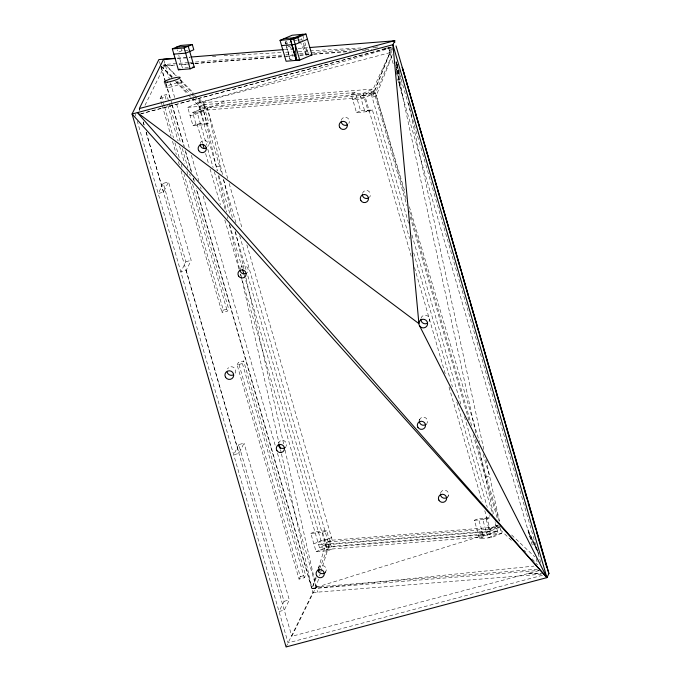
<?xml version="1.0" encoding="UTF-8"?>
<svg xmlns="http://www.w3.org/2000/svg" width="681" height="681" viewBox="0 0 681 681"><rect width="100%" height="100%" fill="white"/><g stroke="black" fill="none" stroke-linecap="round" stroke-linejoin="round"><path stroke-width="0.51" stroke-dasharray="3.4 2.55" d="M391.89 50.547L392.648 47.73M390.536 54.582L391.609 50.862L389.983 52.658L373.197 89.032L406.957 205.747M315.516 577.479L312.043 588.631L539.59 570.406M318.35 568.354L327.399 539.292L324.028 539.565L313.83 543.838M538.901 570.652L291.817 636.318L316.12 586.92L319.253 576.85M319.568 575.845L320.513 572.823M320.828 571.819L331.485 537.581L321.279 541.855L317.908 542.127M316.188 577.803L312.043 588.631L533.972 566.107M319.576 568.941L328.914 544.519M391.643 48.496L372.184 97.349L376.261 95.646L392.562 54.718M240.078 268.808L240.478 267.829M369.017 110.152L364.939 111.863L360.402 96.191L363.782 95.919L373.98 91.646L389.958 52.582M392.282 54.599L375.503 93.033L406.038 198.673M145.019 105.317L165.125 64.44L188.433 62.575M161.908 104.576L160.137 98.456L161.388 95.91L166.658 94.506L169.016 102.669M165.994 99.094L165.406 97.051L166.658 94.506M163.253 183.351L158.239 193.532L163.508 192.136L168.522 181.946L163.253 183.351L185.904 261.725L180.891 271.906L186.16 270.502L191.174 260.321L168.522 181.946M192.604 184.279L228.569 308.723L227.309 311.268L222.04 312.673L223.3 310.127L184.091 174.455M237.141 364.922L238.393 362.377L243.662 360.973L305.573 575.19L304.322 577.735L299.053 579.139L237.141 364.922L242.41 363.518L243.662 360.973M238.75 444.591L233.736 454.78L239.005 453.376L244.019 443.186L238.75 444.591L284.045 601.332L279.031 611.529L284.3 610.125L289.314 599.935L244.019 443.186M299.053 579.139L300.304 576.586L238.393 362.377M286.088 646.95L312.868 592.53L196.026 188.237M324.982 573.274L325.782 571.64M419.028 420.841L419.828 419.215M447.238 497.973L448.438 495.53M393.175 63.708L389.43 50.752L391.217 47.236L140.865 113.761M210.412 107.641L224.628 100.933M303.351 39.83L302.006 40.4L301.257 37.787M285.075 42.128L285.577 43.873L289.663 42.145M187.905 50.232L182.006 50.7L177.928 52.411L177.171 49.798M171.893 77.557L161.048 66.151L165.125 64.44L176.319 75.719M187.684 107.351L199.49 106.406L203.568 104.695L208.854 122.98L204.768 124.691L192.97 125.636L187.684 107.351L197.89 103.078L391.183 47.883M200.427 123.661L196.341 125.364L192.629 112.518L206.913 106.534L375.503 93.033L361.228 99.017L352.767 99.69L356.844 97.987M222.491 174.438L207.662 109.147L193.387 115.132L190.016 115.404L200.214 111.131L203.585 110.858L217.162 170.65M192.97 125.636L197.047 123.925L208.854 122.98M372.388 109.879L368.302 111.59L356.478 112.544L351.192 94.25L355.278 92.539L360.555 110.833L372.388 109.879L409.596 238.648M351.192 94.25L362.999 93.306L373.197 89.032L197.89 103.078L191.259 96.43M360.402 96.191L370.609 91.909L373.98 91.646M356.478 112.544L360.555 110.833M310.808 533.385L314.886 531.674L326.693 530.729L331.97 549.022L327.893 550.733L316.095 551.678L310.808 533.385L322.607 532.44L326.693 530.729M244.13 274.903L322.036 544.459L332.234 540.195L500.833 526.685M485.493 477.517L489.537 475.823L485.928 459.207M316.095 551.678L326.293 547.396L501.633 533.351L499.914 527.417M501.633 533.351L491.427 537.632L479.628 538.577L474.342 520.284L478.428 518.582L490.226 517.628L489.639 515.585M537.505 569.188L316.12 586.92L312.043 588.631L196.434 188.611M486.855 517.9L482.769 519.612L488.056 537.896L498.262 533.623L494.815 521.706M474.342 520.284L486.149 519.339L490.226 517.628M485.791 530.065L497.624 525.102M482.199 531.631L478.113 533.342L486.549 532.661L500.016 527.034M489.162 529.792L499.369 525.519L495.998 525.783L495.104 521.68M497.505 531.01L487.307 535.283L478.871 535.964L482.957 534.253L319.415 547.354L325.535 544.783L497.505 531.01L312.043 588.631L281.432 453.801M479.628 538.577L483.706 536.866L478.428 518.582M160.137 98.456L165.406 97.051M140.822 113.838L388.936 47.9L391.975 47.661M185.904 261.725L191.174 260.321M223.3 310.127L228.569 308.723M300.304 576.586L305.573 575.19M284.045 601.332L289.314 599.935M542.399 575.283L288.089 642.873L137.29 121.252M389.983 52.658L197.89 103.078L217.401 170.59M285.577 43.873L286.063 43.822L285.305 41.209M293.639 40.46L296.754 40.188M297.793 40.094L302.977 39.643M286.429 46.81L290.106 59.545L294.243 59.179M177.392 58.115L190.101 57.102M284.369 49.551L290.727 49.041M298.142 48.445L307.676 47.687M189.497 62.49L284.828 54.855M285.892 54.769L293.307 54.182M299.657 53.671L357.917 49.006M372.754 47.815L378.049 47.389M172.097 77.234L161.048 66.151L175 65.035L164.419 65.887M194.034 63.512L179.231 64.695L189.82 63.92M195.089 63.427L293.451 55.544M299.793 55.042L312.485 54.02M313.541 53.935L351.617 50.888M365.365 49.79L371.715 49.279M385.463 48.181L388.936 47.9M188.356 67.615L182.457 68.083L178.78 55.348M203.568 104.695L355.278 92.539M371.426 94.744L202.827 108.245L221.955 174.413M192.629 112.518L201.057 111.846M216.218 166.504L219.588 166.232M328.157 541.906L496.747 528.396M318.657 544.732L490.626 530.959L484.787 510.75M483.706 536.866L320.172 549.967L241.355 277.218M312.868 592.53L541.131 574.245M190.876 63.844L194.051 63.597M195.115 63.512L285.075 56.574M286.131 56.489L293.545 55.919M299.895 55.425L308.357 54.778M313.652 54.369L348.578 51.671M362.335 50.607L368.685 50.122M382.45 49.058L388.8 48.564L389.43 50.752M177.418 58.43L190.152 57.706M212.438 56.429L216.686 56.191M224.117 55.765L281.432 52.497M285.671 52.25L292.047 51.884M298.414 51.526L309.021 50.913M310.085 50.854L361.032 47.951M375.886 47.1L378.015 46.98M528.073 573.47L541.378 573.589M529.052 573.206L541.369 573.487M374.175 92.335L370.609 91.909L408.736 223.845M191.412 98.081L198.639 105.691L207.662 109.147L194.468 95.272M161.048 66.151L172.702 76.902M177.366 81.201L190.569 93.382M191.352 94.097L193.685 96.251M194.46 96.966L207.662 109.147M511.627 534.985L534.721 556.794M495.998 525.783L511.414 540.348M176.524 81.66L188.305 93.476M180.797 80.23L193.481 93.008M198.707 98.268L206.913 106.534L227.709 178.516M286.786 44.563L291.817 49.747M198.639 105.691L203.585 110.858M165.125 64.44L176.132 76.008M179.801 79.856L193.727 94.506M175.511 81.362L187.794 94.284M188.518 95.042L190.689 97.323M524.217 550.308L525.63 551.857M532.023 558.795L535.572 562.659M535.938 563.204L537.377 564.77M289.374 46.078L291.451 48.428M529.75 536.373L538.688 554.062M528.899 533.419L538.918 553.993M528.286 531.316L538.705 552.998M536.986 548.929L527.562 528.805L532.38 545.481M303.249 43.184L308.195 54.293M299.998 41.252L306.569 56.072L302.866 43.337M362.999 93.306L368.302 111.59M376.261 95.646L405.11 192.468M409.366 206.743L479.518 442.182M483.161 454.414L489.537 475.823L499.854 523.051M304.875 42.486L308.323 54.242M396.104 61.945L540.893 562.991M397.559 78.894L527.46 528.456M536.168 558.573L537.828 564.319M409.57 210.914L471.771 426.144M475.61 439.407L499.19 521.016M410.2 216.984L469.252 421.326M473.091 434.606L497.598 519.39M411.979 235.064L460.909 404.395M464.451 416.636L492.755 514.564M413.733 252.949L452.422 386.825M456.849 402.156L487.273 507.413M411.247 256.286L365.305 97.306L196.707 110.807L206.624 145.121M414.499 267.531L445.51 374.831M449.051 387.097L482.131 501.548M486.149 519.339L491.427 537.632M302.756 35.199L304.015 39.549M286.548 41.107L287.305 43.72M229.191 183.615L242.155 228.501M246.871 244.82L332.234 540.195M223.428 179.52L236.128 223.47M239.678 235.737L329.664 547.132M199.49 106.406L204.768 124.691M322.607 532.44L327.893 550.733M325.697 544.774L326.446 547.388M218.873 175.707L230.399 215.562M235.124 231.915L246.343 270.757M247.824 275.865L326.293 547.396M181.504 48.964L182.006 50.7M207.807 149.207L213.119 167.603M214.302 171.689L225.53 210.523M227.301 216.652L227.888 218.695M229.659 224.832L242.359 268.774M197.047 123.925L202.666 143.342M205.619 153.565L208.573 163.78M210.046 168.888L220.38 204.658M224.815 219.989L238.988 269.038M240.461 274.154L241.057 276.197M180.584 79.073L181.589 82.554M163.874 60.09L169.254 78.732M170.437 82.81L174.864 98.115M176.634 104.244L189.905 150.16M191.378 155.268L198.75 180.78M200.52 186.9L201.108 188.943M203.176 196.085L275.422 446.098M277.49 453.24L317.635 592.147M161.346 67.172L165.764 82.478M166.062 83.499L171.961 103.912M172.259 104.934L184.347 146.773M185.819 151.872L191.719 172.284M193.489 178.405L194.374 181.469M159.439 61.639L160.622 65.725M160.92 66.747L165.338 82.061M165.636 83.082L170.063 98.396M171.833 104.525L183.632 145.359M185.113 150.467L191.31 171.901M193.072 178.03L193.668 180.073M164.674 83.048L165.934 87.406M169.314 103.691L180.805 143.47M182.287 148.569L187.888 167.952M189.65 174.072L190.246 176.115M167.764 105.214L178.081 140.916M179.554 146.015L184.568 163.355M186.926 171.518L187.811 174.583M189.582 180.703L227.309 311.268M242.41 363.518L304.322 577.735M161.388 95.91L163.159 102.031M163.457 103.052L164.334 106.108M164.632 107.13L173.476 137.732M174.949 142.831L179.375 158.137M181.137 164.257L182.023 167.313M162.197 105.598L171.042 136.2M172.514 141.299L176.353 154.561M178.413 161.695L179.299 164.759M181.069 170.88L222.04 312.673M139.35 108.534L139.852 110.279M143.214 121.908L144.1 124.955M146.16 132.08L163.508 192.136M186.16 270.502L239.005 453.376M139.316 108.611L139.818 110.348M143.18 122.001L144.066 125.057M146.134 132.199L291.817 636.318M135.255 114.025L135.808 116.145M286.318 44.801L290.106 59.545M388.63 47.925L388.8 48.564M223.666 179.622L232.604 219.001M235.43 231.438L243.9 268.748M246.011 278.078L283.654 443.901M285.067 450.124L316.12 586.92M218.337 175.843L226.577 212.14M229.403 224.585L239.525 269.182M240.708 274.375L241.644 278.52M241.883 279.559L279.082 443.433M280.495 449.656L281.202 452.763M408.472 103.061L483.893 449.86M395.772 65.104L396.436 68.177M396.665 69.207L476.24 434.997M478.726 446.404L493.538 514.487M399.126 69.871L402.462 95.876M397.466 64.627L400.411 88.76M397.338 64.729L399.866 86.896M397.176 64.806L399.56 85.832M396.904 64.474L398.76 83.048M396.104 61.733L396.427 65.895M396.512 66.942L397.168 75.268M396.001 61.775L396.308 65.946M396.683 71.164L396.989 75.344M420.977 318.376A4.401 4.307 26.2 0 1 426.834 315.499A4.401 4.307 26.2 0 1 429.064 321.653M440.607 492.933A4.129 4.043 26.2 0 1 446.268 490.592A4.129 4.043 26.2 0 1 447.979 496.483M278.418 443.382A4.129 4.043 26.2 0 1 283.909 440.684A4.129 4.043 26.2 0 1 286.003 446.455M318.197 568.567A4.129 4.043 26.2 0 1 324.182 566.098A4.129 4.043 26.2 0 1 325.143 572.483M419.436 420.194A4.129 4.043 26.2 0 1 424.935 417.496A4.129 4.043 26.2 0 1 427.021 423.267M235.158 373.188A4.401 4.307 26.2 0 0 235.532 369.902A4.401 4.307 25.6 0 0 227.488 368.864M370.396 195.524A4.129 4.043 26.2 0 1 369.357 197.345M362.411 193.421A4.129 4.043 26.2 0 1 370.515 194.477M341.275 120.282A4.129 4.043 26.2 0 1 346.774 117.583A4.129 4.043 26.2 0 1 348.859 123.355M200.257 143.461A4.129 4.043 26.2 0 1 205.747 140.763A4.129 4.043 26.2 0 1 207.841 146.543M241.117 266.986A4.129 4.043 26.2 0 1 246.922 266.986A4.129 4.043 26.2 0 1 247.024 272.723M169.16 87.355A8.257 1.268 -16.1 0 0 181.665 82.878A8.257 1.268 -16.1 0 0 170.463 84.708A8.257 1.268 -16.1 0 0 169.16 87.355"/><path stroke-width="1.02" d="M318.444 571.895L319.193 569.92M394.495 40.8L309.795 47.517M280.053 40.349L292.132 35.233L305.939 34.05L311.983 54.948L299.742 60.081L296.431 60.345L290.395 39.447L280.053 40.349L286.088 61.247L296.371 60.354L295.214 44.41L307.454 39.277M299.291 42.699L297.784 37.472L294.413 37.744L290.395 39.447L296.371 60.354M302.509 34.322L290.327 39.447L293.698 39.183L305.939 34.05M176.413 47.185L188.22 46.24L194.255 67.138L190.178 68.849L178.379 69.794L172.336 48.896L180.499 45.474L192.297 44.529L193.804 49.756L185.649 53.178L173.842 54.122M172.336 48.896L184.134 47.951L192.297 44.529M178.379 69.794L180.005 69.113M284.071 38.647L294.413 37.744M396.053 45.95L548.929 573.547L546.92 577.624L286.088 646.95L132.071 114.016L158.852 59.596L175.272 58.285M281.559 45.576L295.214 44.41M191.157 57.017L283.313 49.636M310.298 55.084L311.983 54.948M192.289 67.3L194.255 67.138M547.379 568.397L548.886 573.623M175.298 58.549L163.619 59.221L139.35 108.534L394.912 40.63L392.903 44.708L419.011 324.692L546.92 577.624L132.071 114.016L392.903 44.708L546.92 577.624L137.349 112.612L418.841 323.569A4.401 4.307 26.2 0 1 424.655 319.508A4.401 4.307 26.2 0 1 426.629 326.352A4.401 4.307 26.2 0 1 419.462 325.739M291.843 44.674L296.346 60.047L299.742 60.081L293.698 39.183M547.413 568.329L402.267 67.376L410.507 95.953M411.094 97.996L419.351 126.564M419.939 128.607L423.48 140.848M424.067 142.891L428.196 157.183M428.792 159.218L432.324 171.467M432.92 173.51L437.049 187.794M437.636 189.837L460.935 270.451M461.522 272.494L469.779 301.062M470.367 303.105L478.624 331.681M479.211 333.716L487.468 362.292M488.064 364.335L496.321 392.903M496.909 394.946L505.166 423.522M505.753 425.557L514.01 454.133M514.598 456.176L518.726 470.46M519.322 472.503L522.855 484.744M523.451 486.787L526.983 499.037M528.167 503.114L531.708 515.364M532.295 517.407L535.836 529.648M536.424 531.691L546.741 567.409M184.134 47.951L190.178 68.849M242.657 269.795L243.841 273.881M202.955 144.363L204.138 148.449M279.312 444.463L280.257 448.617M394.529 40.732L394.759 42.545M427.489 323.245A4.401 4.307 26.2 0 1 420.849 319.491M447.289 497.275A4.129 4.043 26.2 0 1 440.411 493.972M285.365 447.298A4.129 4.043 26.2 0 1 278.299 444.429M324.301 573.13A4.129 4.043 26.2 0 1 318.665 571.64M318.231 570.661A4.129 4.043 26.2 0 1 318.078 569.614M426.383 424.11A4.129 4.043 26.2 0 1 419.317 421.241M233.574 374.771A4.401 4.307 26.2 0 1 227.105 372.149M368.523 197.992A4.129 4.043 26.2 0 1 362.292 194.477M347.378 124.844A4.129 4.043 26.2 0 1 341.155 121.329M206.36 148.024A4.129 4.043 26.2 0 1 200.129 144.517M246.19 273.37A4.129 4.043 26.2 0 1 239.959 269.855M167.654 82.129A8.257 1.268 -16.1 0 0 180.159 77.651A8.257 1.268 -16.1 0 0 168.948 79.481A8.257 1.268 -16.1 0 0 167.654 82.129M276.869 450.541A4.129 4.043 26.2 0 0 283.994 450.541A4.129 4.043 26.2 0 0 280.325 444.455A4.129 4.043 26.2 0 0 276.869 450.541M438.862 500.109A4.129 4.043 26.2 0 0 445.978 500.561A4.129 4.043 26.2 0 0 442.71 494.261A4.129 4.043 26.2 0 0 438.862 500.109M417.896 427.345A4.129 4.043 26.2 0 0 425.021 427.345A4.129 4.043 26.2 0 0 421.352 421.258A4.129 4.043 26.2 0 0 417.896 427.345M360.87 200.58A4.129 4.043 26.2 0 0 367.987 200.58A4.129 4.043 26.2 0 0 364.318 194.494A4.129 4.043 26.2 0 0 360.87 200.58M339.734 127.432A4.129 4.043 26.2 0 0 346.85 127.432A4.129 4.043 26.2 0 0 343.181 121.354A4.129 4.043 26.2 0 0 339.734 127.432M198.707 150.62A4.129 4.043 26.2 0 0 205.832 150.62A4.129 4.043 26.2 0 0 202.163 144.534A4.129 4.043 26.2 0 0 198.707 150.62M225.556 377.274A4.401 4.307 26.2 0 0 233.149 377.265A4.401 4.307 26.2 0 0 229.242 370.779A4.401 4.307 26.2 0 0 225.556 377.274M316.656 575.726A4.129 4.043 26.2 0 0 323.773 575.726A4.129 4.043 26.2 0 0 320.104 569.639A4.129 4.043 26.2 0 0 316.656 575.726M238.537 275.967A4.129 4.043 26.2 0 0 245.654 275.967A4.129 4.043 26.2 0 0 241.985 269.88A4.129 4.043 26.2 0 0 238.537 275.967"/></g></svg>
